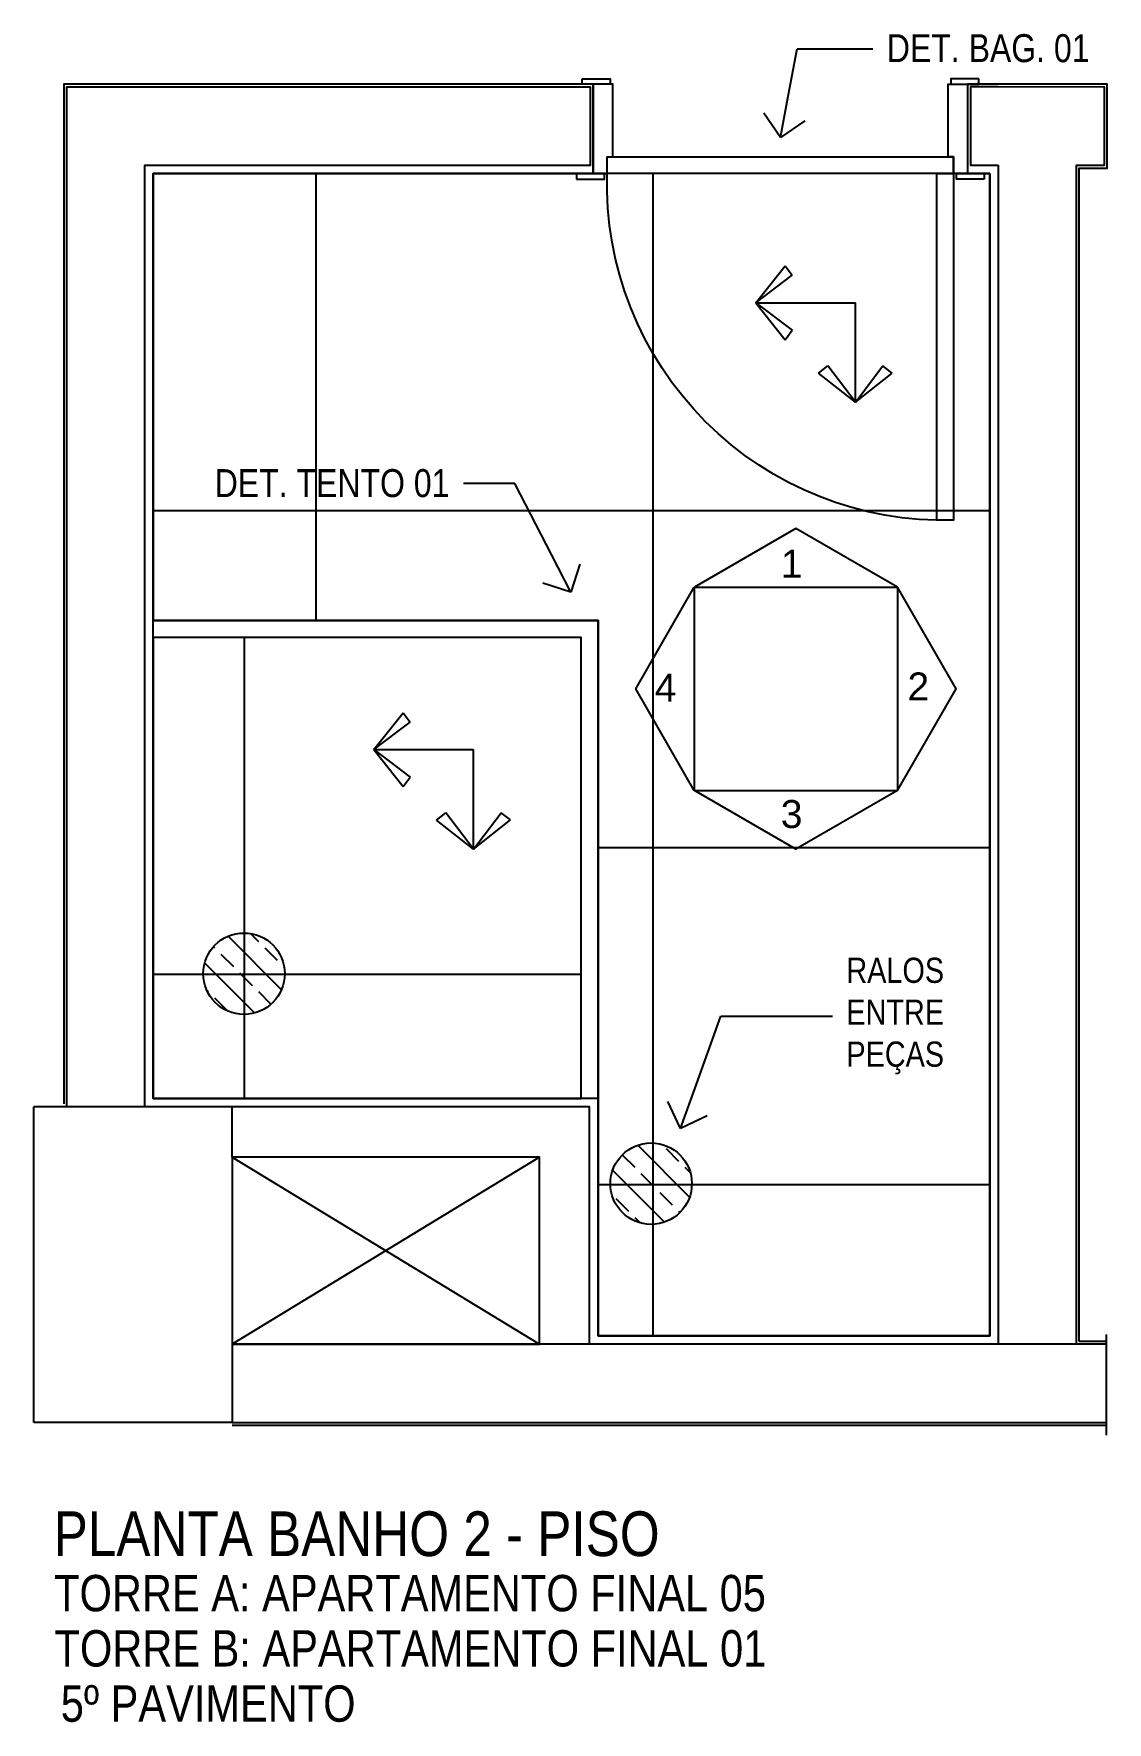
# Model space of a CAD drawing. Header units: metres. Extents: x 3 to 168, y -142 to 28.
# Drawn here: x 34.241 to 36.163, y -58.34 to -55.318 of the extents above; entities that cross this region are included whole.
import ezdxf
from ezdxf import colors
from ezdxf.entities.mleader import LeaderData, LeaderLine
from ezdxf.math import Vec2, Vec3

# ---------------------------------------------------------------- set-up
doc = ezdxf.new("R2010")
doc.units = ezdxf.units.M
doc.linetypes.add('DASHEDX2', pattern=[1.5, 1, -0.5])
for name, color, linetype in [('ARQ-ALV ACAB', 4, 'Continuous'), ('ARQ-ALV OSSO', 5, 'Continuous'), ('ARQ-AUX', 7, 'Continuous'), ('ARQ-AUX1', 1, 'Continuous'), ('ARQ-AUX2', 2, 'Continuous'), ('ARQ-CAX @ 1', 1, 'Continuous'), ('ARQ-CERÂMICA', 7, 'Continuous'), ('ARQ-PRJ', 7, 'DASHEDX2'), ('ARQ-SIM', 1, 'Continuous'), ('ARQ-TXT', 2, 'Continuous')]:
    doc.layers.add(name, color=color, linetype=linetype)
doc.styles.add('Adesa', font='ARIALN.TTF')
doc.styles.add('Arial', font='arial.ttf')

# ---------------------------------------------------------------- blocks, each defined once
blk = doc.blocks.new('*U145')
for points in [[(0, 0), (0, 0.62), (-0.03, 0.62), (-0.03, 0)], [(-0.675, 0.01), (-0.625, 0.01), (-0.625, 0), (-0.675, 0)], [(0.055, 0.01), (0.005, 0.01), (0.005, 0), (0.055, 0)], [(-0.665, -0.17), (-0.615, -0.17), (-0.615, -0.16), (-0.665, -0.16)], [(0.045, -0.17), (-0.005, -0.17), (-0.005, -0.16), (0.045, -0.16)]]:
    blk.add_lwpolyline(points, close=True)
for points in [[(-0.66, 0), (-0.62, 0), (-0.62, -0.03), (-0.61, -0.03), (-0.61, -0.16), (-0.645, -0.16), (-0.645, 0)], [(0.04, 0), (0, 0), (0, -0.03), (-0.01, -0.03), (-0.01, -0.16), (0.025, -0.16), (0.025, 0)]]:
    blk.add_lwpolyline(points)
at = {"layer": 'ARQ-PRJ'}
blk.add_arc((-0.0179, 0.0179), 0.6024, 88.2986, 181.7014, dxfattribs=at)
blk = doc.blocks.new('VISTA')
at = {"layer": 'ARQ-SIM'}
blk.add_lwpolyline([(-0.00525, -0.00909), (-0.00525, 0.00909), (0, 0)], close=True, dxfattribs=at)
at = {"layer": 'ARQ-SIM', "color": 5, "style": 'Adesa'}
blk.add_attdef('4', (-0.0019, -0.00135), '', height=0.0025, rotation=90, dxfattribs=at)
blk = doc.blocks.new('_Open90')
at = {"color": 0, "linetype": 'ByBlock', "lineweight": -2}
for p, q in [((-0.5, 0.5), (0, 0)), ((0, 0), (-1, 0)), ((0, 0), (-0.5, -0.5))]:
    blk.add_line(p, q, dxfattribs=at)
blk = doc.blocks.new('Seta para pag.piso')
for p, q in [((0, 0.1126), (-0.0418, 0.0796)), ((0, 0.1126), (-0.0312, 0.0715)), ((0, 0.1126), (0, 0)), ((0, 0.1126), (0.0418, 0.0795)), ((0, 0.1126), (0.0312, 0.0715)), ((-0.0418, 0.0796), (-0.0312, 0.0715)), ((0.0418, 0.0795), (0.0312, 0.0715)), ((-0.1126, 0), (-0.0795, 0.0418)), ((-0.0795, 0.0418), (-0.0715, 0.0312)), ((-0.1126, 0), (-0.0715, 0.0312)), ((-0.1126, 0), (0, 0)), ((-0.1126, 0), (-0.0796, -0.0418)), ((-0.1126, 0), (-0.0715, -0.0312)), ((-0.0796, -0.0418), (-0.0715, -0.0312))]:
    blk.add_line(p, q)
blk = doc.blocks.new('PL RALO')
at = {"layer": 'ARQ-AUX2'}
h = blk.add_hatch(dxfattribs=at)
h.set_pattern_fill('BRASS', color=8, scale=0.01, angle=315)
h.set_pattern_definition([(315, (-278.116365, 1040.018154), (0.0449012806, 0.0449012806), []), (315, (-278.093914, 1040.040605), (0.0449012806, 0.0449012806), [0.03175, -0.015875])])
edge = h.paths.add_edge_path()
edge.add_arc((0, 0), 0.0729, 270, 630)
blk.add_circle((0, 0), 0.0729, dxfattribs=at)
blk = doc.blocks.new('AREAS MOLHADAS')
at = {"layer": 'ARQ-CERÂMICA'}
h = blk.add_hatch(dxfattribs=at)
h.set_pattern_fill('NET', color=256, scale=0.19)
h.set_pattern_definition([(0, (35.9529, -55.56836), (0, 0.60325), []), (90, (35.9529, -55.56836), (-0.60325, 4e-17), [])])
h.paths.add_polyline_path([(35.9529, -55.5684), (34.4551, -55.5684), (34.4551, -56.3683), (35.2514, -56.3683), (35.2514, -57.6484), (35.9529, -57.6484)])
h = blk.add_hatch(dxfattribs=at)
h.set_pattern_fill('NET', color=256, scale=0.19)
h.set_pattern_definition([(0, (35.22136, -56.39834), (0, 0.60325), []), (90, (35.22136, -56.39834), (-0.60325, 4e-17), [])])
h.paths.add_polyline_path([(35.2214, -56.3983), (34.4551, -56.3983), (34.4551, -57.2233), (35.2214, -57.2233)])
at = {"layer": 'ARQ-ALV ACAB', "elevation": 0}
for points in [[(34.4551, -57.2233), (34.4551, -55.5683), (35.2429, -55.5683), (35.2429, -55.4084), (34.2951, -55.4084), (34.2951, -57.2333)], [(35.9629, -55.4083), (35.9129, -55.4083), (35.9129, -55.5684), (35.9529, -55.5684)], [(35.9529, -57.6484), (35.2514, -57.6484)], [(36.1609, -57.6584), (36.1129, -57.6584)]]:
    blk.add_lwpolyline(points, dxfattribs=at)
at = {"layer": 'ARQ-ALV ACAB'}
for points in [[(36.1129, -57.6584), (36.1129, -55.5584), (36.1629, -55.5584), (36.1629, -55.4084), (35.9629, -55.4083)], [(35.9529, -55.5684), (35.9529, -57.6484)], [(35.2514, -57.6484), (35.2514, -57.2233), (34.4551, -57.2233)], [(34.5964, -57.8084), (36.1609, -57.8084)]]:
    blk.add_lwpolyline(points, dxfattribs=at)
at = {"layer": 'ARQ-ALV OSSO', "elevation": 0}
for points in [[(34.4401, -57.2383), (34.4401, -55.5533), (35.2379, -55.5533), (35.2379, -55.4134), (34.3001, -55.4134), (34.3001, -57.2383)], [(35.9679, -55.4133), (35.9179, -55.4133), (35.9179, -55.5534), (35.9679, -55.5534)], [(34.2414, -57.8034), (34.2414, -57.2383)], [(34.4401, -57.2383), (34.2414, -57.2383)], [(34.3001, -57.239), (34.3001, -57.2389)], [(36.1609, -57.6634), (34.5964, -57.6634)]]:
    blk.add_lwpolyline(points, dxfattribs=at)
at = {"layer": 'ARQ-ALV OSSO'}
for points in [[(36.1079, -57.6634), (36.1079, -55.5534), (36.1579, -55.5534), (36.1579, -55.4134), (35.9679, -55.4133)], [(35.9679, -55.5534), (35.9679, -57.6634)], [(35.2364, -57.6634), (35.2364, -57.2383), (34.4401, -57.2383)], [(34.5964, -57.3283), (34.5964, -57.2383)], [(34.5964, -57.6634), (34.5964, -57.8034), (34.2414, -57.8034)], [(34.5964, -57.8034), (36.1609, -57.8034)]]:
    blk.add_lwpolyline(points, dxfattribs=at)
blk.add_lwpolyline([(34.5964, -57.3283), (34.5964, -57.6634), (35.1464, -57.6634), (35.1464, -57.3283)], close=True, dxfattribs=at)
at = {"layer": 'ARQ-AUX'}
blk.add_lwpolyline([(36.1609, -57.6459), (36.1609, -57.826)], dxfattribs=at)
at = {"layer": 'ARQ-AUX1', "elevation": 0}
blk.add_lwpolyline([(35.2679, -55.5384), (35.8879, -55.5384), (35.8879, -55.5684), (35.2679, -55.5684)], close=True, dxfattribs=at)
at = {"layer": 'ARQ-AUX1'}
for points in [[(35.2514, -57.2233), (35.2514, -56.3683), (34.4551, -56.3683)], [(35.2214, -57.2233), (35.2214, -56.3983), (34.4551, -56.3983)]]:
    blk.add_lwpolyline(points, dxfattribs=at)
at = {"layer": 'ARQ-CERÂMICA'}
for points in [[(35.9529, -55.5684), (34.4551, -55.5684), (34.4551, -56.3683), (35.2514, -56.3683), (35.2514, -57.6484), (35.9529, -57.6484)], [(35.2214, -56.3983), (34.4551, -56.3983), (34.4551, -57.2233), (35.2214, -57.2233)]]:
    blk.add_lwpolyline(points, close=True, dxfattribs=at)
at = {"layer": 'ARQ-SIM'}
for points in [[(34.5964, -57.3283), (35.1464, -57.6634)], [(35.1464, -57.3283), (34.5964, -57.6634)]]:
    blk.add_lwpolyline(points, dxfattribs=at)
at = {"layer": 'ARQ-CAX @ 1', "xscale": -1, "rotation": 180}
blk.add_blockref('*U145', (35.8879, -55.5684, 0), dxfattribs=at)
at = {"layer": 'ARQ-CERÂMICA', "xscale": -1.58230973583663, "yscale": 1.58230973583663, "zscale": 1.58230973583663, "rotation": 180}
for p in [(35.7121, -55.7994), (35.0285, -56.5992)]:
    blk.add_blockref('Seta para pag.piso', p, dxfattribs=at)
at = {"layer": 'ARQ-CERÂMICA'}
for p in [(34.6178, -57.0003), (35.3465, -57.3759)]:
    blk.add_blockref('PL RALO', p, dxfattribs=at)
at = {"layer": 'ARQ-SIM', "ltscale": 0.03}
ref = blk.add_blockref('VISTA', (35.6057, -56.2037), dxfattribs=dict(at, xscale=-20.00000000011565, yscale=20.00000000011565, zscale=20.00000000011565, rotation=270))
ref.add_attrib('4', '1', (35.5786, -56.2916), dxfattribs={"color": 3, "height": 0.05, "style": 'Arial'})
ref = blk.add_blockref('VISTA', (35.3188, -56.4905), dxfattribs=dict(at, xscale=20.00000000011565, yscale=20.00000000011565, zscale=20.00000000011565, rotation=180))
ref.add_attrib('4', '4', (35.3528, -56.5135), dxfattribs={"color": 3, "height": 0.05, "style": 'Arial'})
ref = blk.add_blockref('VISTA', (35.8925, -56.4905), dxfattribs=dict(at, xscale=-20.00000000011565, yscale=20.00000000011565, zscale=20.00000000011565, rotation=180))
ref.add_attrib('4', '2', (35.8053, -56.5111), dxfattribs={"color": 3, "height": 0.05, "style": 'Arial'})
ref = blk.add_blockref('VISTA', (35.6057, -56.7774), dxfattribs=dict(at, xscale=20.00000000011565, yscale=20.00000000011565, zscale=20.00000000011565, rotation=270))
ref.add_attrib('4', '3', (35.5786, -56.7394), dxfattribs={"color": 3, "height": 0.05, "style": 'Arial'})
at = {"layer": 'ARQ-TXT', "ltscale": 0.5, "style": 'Adesa'}
blk.add_text('PLANTA BANHO 2 - PISO', height=0.08, dxfattribs=at).set_placement((34.2771, -58.0425))
at = {"layer": 'ARQ-TXT', "style": 'Adesa'}
for s, p in [('TORRE A: APARTAMENTO FINAL 05', (34.2778, -58.1413, 108.9697)), ('TORRE B: APARTAMENTO FINAL 01', (34.2785, -58.2401, 217.9394)), ('5º PAVIMENTO', (34.2897, -58.3389, 326.909))]:
    blk.add_text(s, height=0.065, dxfattribs=at).set_placement(p)
at = {"layer": 'ARQ-SIM'}
ml = blk.add_multileader_mtext('Standard', dxfattribs=at)
ml.set_content('DET. BAG. 01', color=2, style='Adesa')
ml.set_leader_properties(color=256)
ml.set_arrow_properties(name='OPEN90')
ml.build(insert=Vec2(0, 0))
ml.multileader.update_dxf_attribs({"text_left_attachment_type": 2, "text_right_attachment_type": 2, "dogleg_length": 0.2, "arrow_head_size": 0.075})
ctx = ml.context
ctx.base_point, ctx.char_height, ctx.arrow_head_size, ctx.landing_gap_size, ctx.plane_origin = Vec3(35.7434, -55.3447, 0), 0.05, 0.075, 0.025, Vec3(35.5653, -55.6297, 0)
ctx.left_attachment, ctx.right_attachment = 2, 2
notes = []
notes.append((ctx, [(1, (1, 1, 0), (35.6076, -55.3447, 0), (1, 0), 0.1358, [(0, [(35.5779, -55.5036, 0)], 0, [])])]))
ctx.mtext.insert, ctx.mtext.flow_direction = Vec3(35.7684, -55.3188, 0), 5
ml = blk.add_multileader_mtext('Standard', dxfattribs=at)
ml.set_content('DET. TENTO 01', color=2, style='Adesa')
ml.set_leader_properties(color=256)
ml.set_arrow_properties(name='OPEN90')
ml.build(insert=Vec2(0, 0))
ml.multileader.update_dxf_attribs({"text_left_attachment_type": 2, "text_right_attachment_type": 2, "dogleg_length": 0.2, "arrow_head_size": 0.075})
ctx = ml.context
ctx.base_point, ctx.char_height, ctx.arrow_head_size, ctx.landing_gap_size, ctx.plane_origin = Vec3(34.5552, -56.123), 0.05, 0.075, 0.025, Vec3(35.1897, -56.1197)
ctx.left_attachment, ctx.right_attachment, ctx.text_align_type = 2, 2, 2
notes.append((ctx, [(0, (1, 1, 0), (35.1025, -56.123), (-1, 0), 0.0921, [(0, [(35.2029, -56.3176)], 0, [])])]))
ctx.mtext.insert, ctx.mtext.alignment, ctx.mtext.flow_direction = Vec3(34.9854, -56.0972), 3, 5
ml = blk.add_multileader_mtext('Standard', dxfattribs=at)
ml.set_content('RALOS ENTRE PEÇAS', color=2, style='Adesa')
ml.set_leader_properties(color=256)
ml.set_arrow_properties(name='OPEN90')
ml.build(insert=Vec2(0, 0))
ml.multileader.update_dxf_attribs({"text_left_attachment_type": 2, "text_right_attachment_type": 2, "dogleg_length": 0.2, "arrow_head_size": 0.075})
ctx = ml.context
ctx.base_point, ctx.char_height, ctx.arrow_head_size, ctx.landing_gap_size, ctx.plane_origin = Vec3(35.6711, -57.0764), 0.045, 0.075, 0.025, Vec3(36.2988, -57.2116)
ctx.left_attachment, ctx.right_attachment = 2, 2
notes.append((ctx, [(0, (1, 1, 0), (35.4711, -57.0764), (1, 0), 0.2, [(0, [(35.3991, -57.277)], 0, [])])]))
ctx.mtext.insert, ctx.mtext.width, ctx.mtext.flow_direction = Vec3(35.6961, -56.9716), 0.142536, 5
for ctx, leaders in notes:
    for number, flags, end, landing, length, lines in leaders:
        leader = LeaderData()
        leader.index, (leader.has_last_leader_line, leader.has_dogleg_vector, leader.attachment_direction) = number, flags
        leader.last_leader_point, leader.dogleg_vector, leader.dogleg_length = Vec3(end), Vec3(landing), length
        for number, points, colour, breaks in lines:
            line = LeaderLine()
            line.index, line.vertices, line.color, line.breaks = number, Vec3.list(points), colors.encode_raw_color(colour), breaks
            leader.lines.append(line)
        ctx.leaders.append(leader)

msp = doc.modelspace()

# ---------------------------------------------------------------- block references
msp.add_blockref('AREAS MOLHADAS', (0, 0))

doc.saveas('drawing.dxf')
